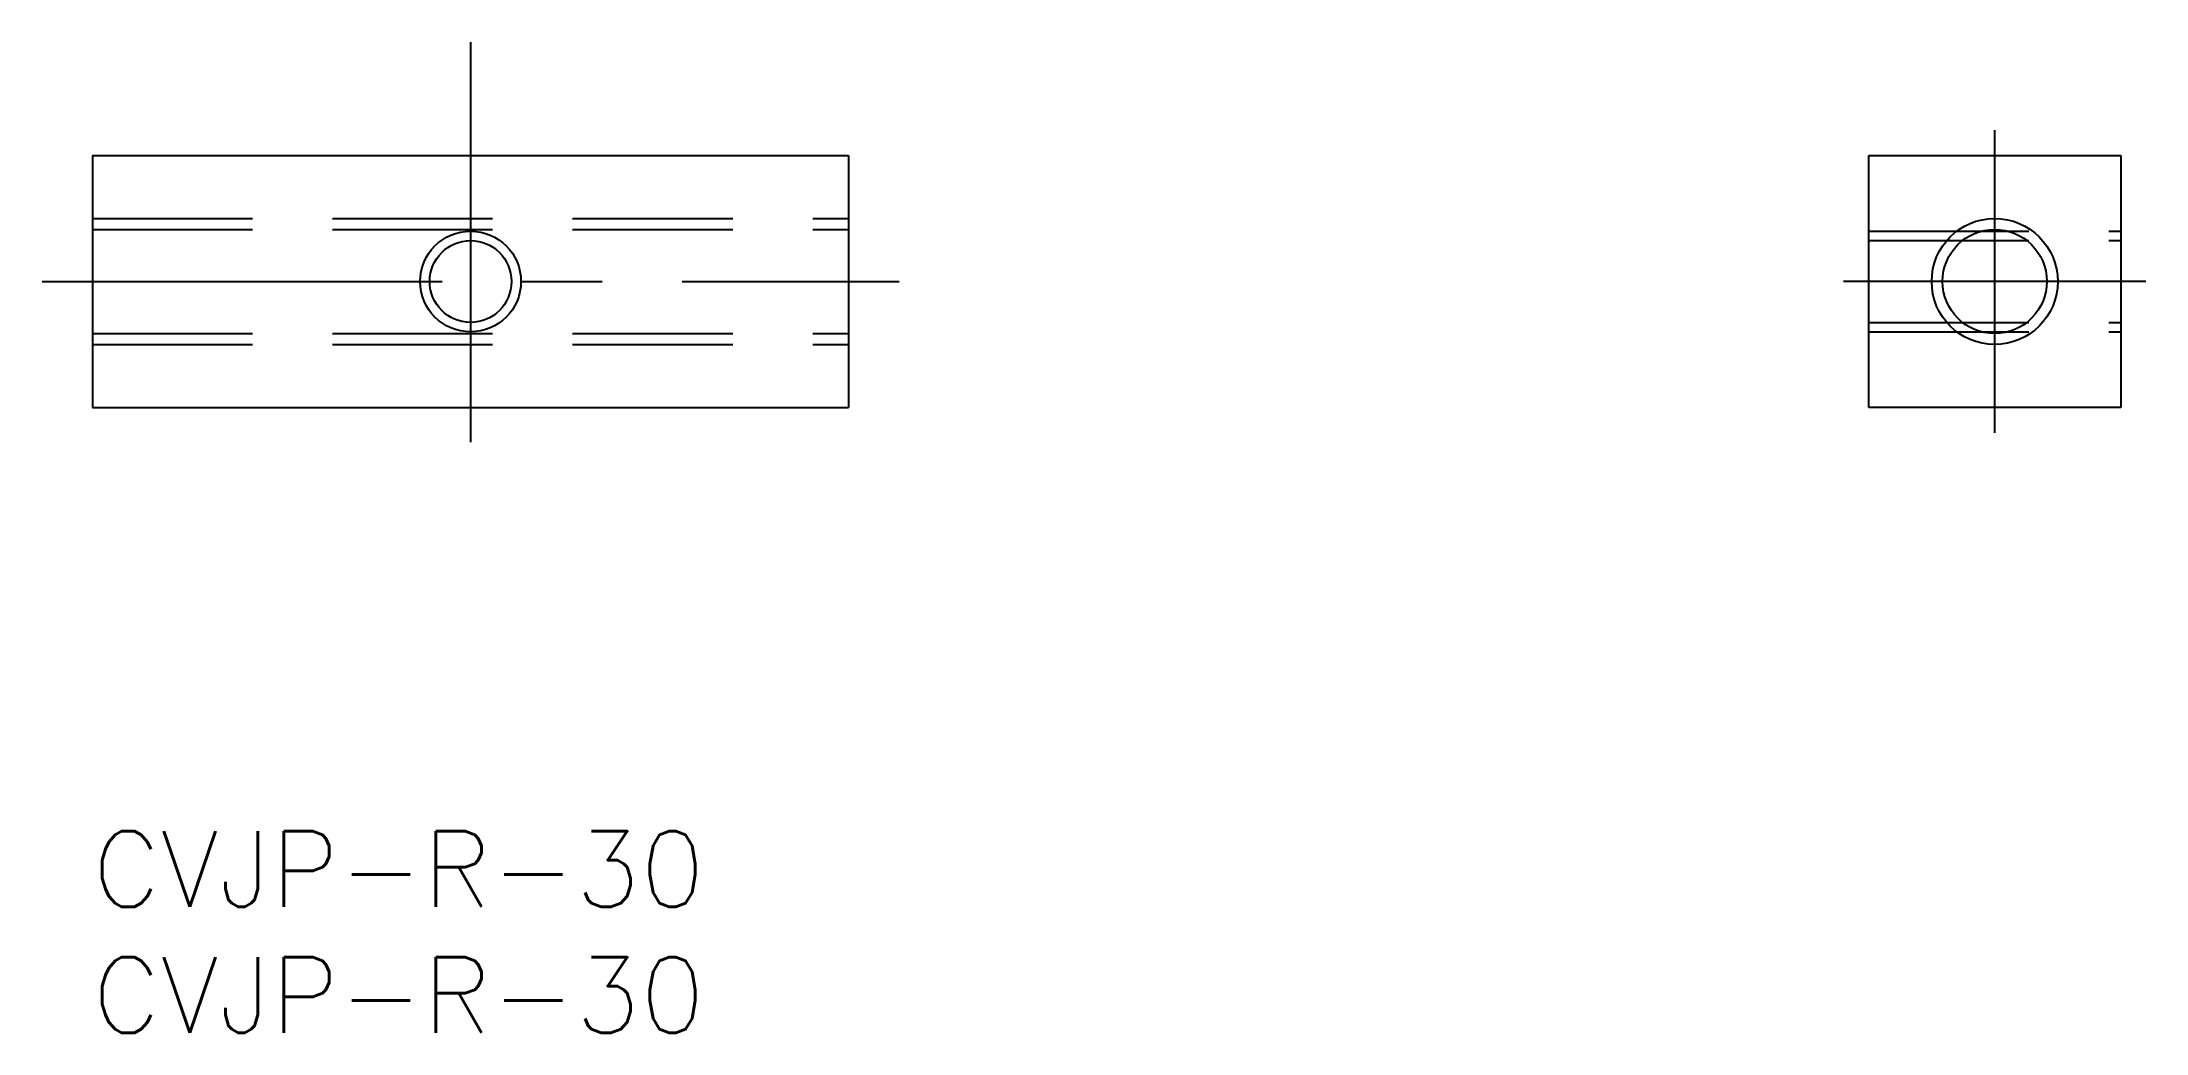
# Model space of a CAD drawing. Extents: x -2 to 81.5, y -8 to 31.3.
import ezdxf

# ---------------------------------------------------------------- set-up
doc = ezdxf.new("R2010")
doc.units = 0
doc.header["$LTSCALE"] = 0.5
doc.linetypes.add('CENTER', pattern=[50.8, 31.75, -6.35, 6.35, -6.35])
doc.linetypes.add('DASHED', pattern=[19.05, 12.7, -6.35])
doc.layers.get('0').update_dxf_attribs({"linetype": 'CONTINUOUS'})
doc.layers.add('CENTER', color=1, linetype='CENTER')
doc.styles.get("Standard").update_dxf_attribs({"font": 'txt.shx', "height": 3, "bigfont": 'bigfont.shx'})

# ---------------------------------------------------------------- blocks, each defined once
blk = doc.blocks.new('*U8')
at = {"color": 7, "linetype": 'CONTINUOUS'}
blk.add_text('CVJP-R-30', height=3, dxfattribs=at).set_placement((0, -3))
blk = doc.blocks.new('*U9')
at = {"color": 7, "linetype": 'CONTINUOUS'}
blk.add_text('CVJP-R-30', height=3, dxfattribs=at).set_placement((0, -8))

msp = doc.modelspace()

# ---------------------------------------------------------------- linework, layer by layer
at = {"color": 7, "linetype": 'CONTINUOUS'}
for p, q in [((0, 26.817), (0, 16.817)), ((0, 26.817), (30, 26.817)), ((30, 26.817), (30, 16.817)), ((70.469, 16.817), (70.469, 26.817)), ((70.469, 26.817), (80.469, 26.817)), ((80.469, 26.817), (80.469, 16.817)), ((0, 16.817), (30, 16.817)), ((80.469, 16.817), (70.469, 16.817))]:
    msp.add_line(p, q, dxfattribs=at)
at = {"color": 3, "linetype": 'DASHED'}
for p, q in [((0, 24.317), (30, 24.317)), ((0, 23.884), (30, 23.884)), ((70.469, 23.817), (80.469, 23.817)), ((70.469, 23.438), (80.469, 23.438)), ((70.469, 20.196), (80.469, 20.196)), ((0, 19.75), (30, 19.75)), ((0, 19.317), (30, 19.317)), ((70.469, 19.817), (80.469, 19.817))]:
    msp.add_line(p, q, dxfattribs=at)
at = {"color": 3, "linetype": 'CONTINUOUS'}
for centre, radius in [((75.469, 21.817), 2.5), ((15, 21.817), 2)]:
    msp.add_circle(centre, radius, dxfattribs=at)
at = {"color": 7, "linetype": 'CONTINUOUS'}
for centre, radius in [((15, 21.817), 1.621), ((75.469, 21.817), 2.067)]:
    msp.add_circle(centre, radius, dxfattribs=at)
at = {"layer": 'CENTER', "color": 1, "linetype": 'CENTER'}
for p, q in [((15, 31.317), (15, 12.317)), ((75.469, 15.817), (75.469, 27.817)), ((-2, 21.817), (32, 21.817)), ((81.469, 21.817), (69.469, 21.817))]:
    msp.add_line(p, q, dxfattribs=at)

# ---------------------------------------------------------------- block references
at = {"color": 7, "linetype": 'CONTINUOUS'}
for name in ['*U8', '*U9']:
    msp.add_blockref(name, (0, 0), dxfattribs=at)

doc.saveas('drawing.dxf')
